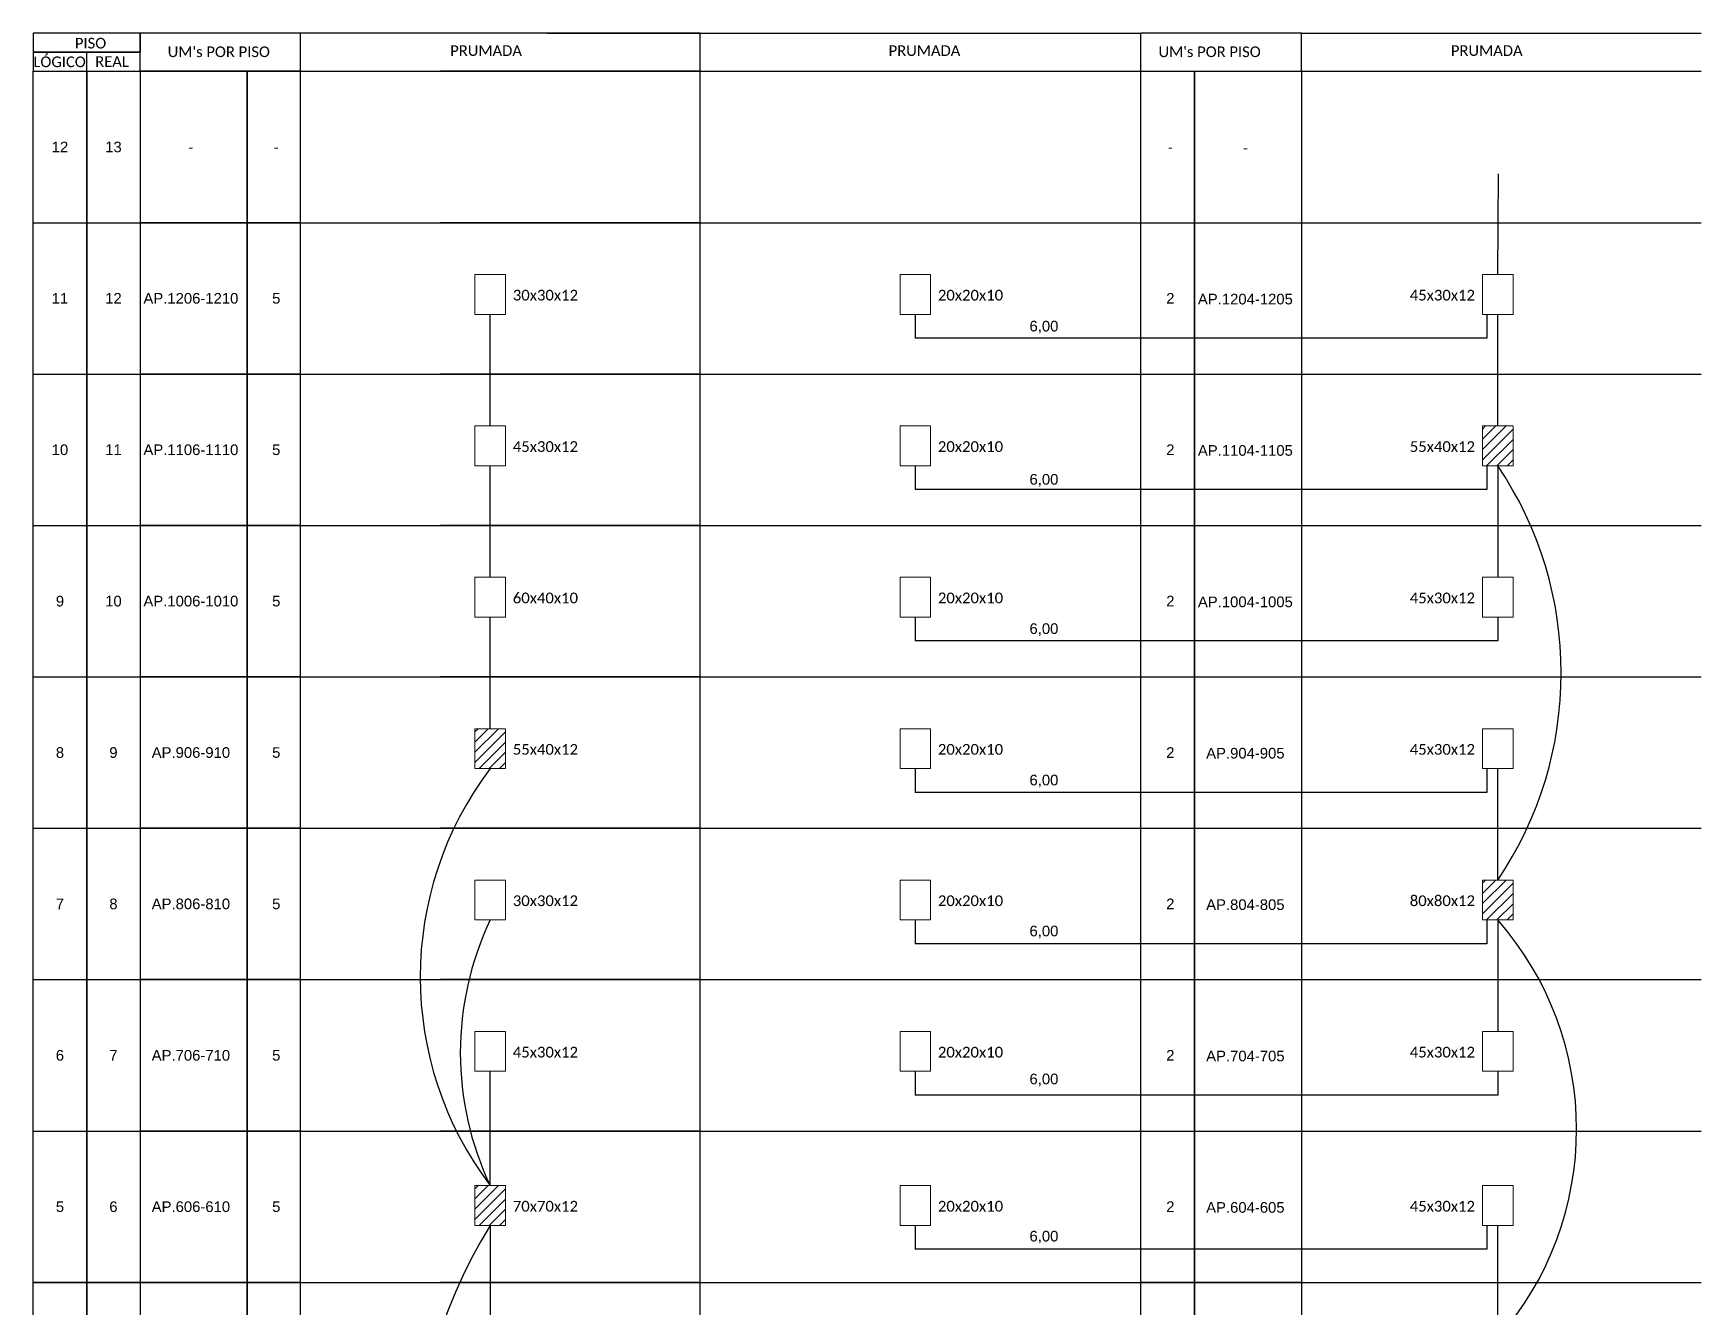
# Model space of a CAD drawing. Header units: millimetres. Extents: x 35553 to 36391, y 58449 to 59043.
# Drawn here: x 35811.1 to 36098.6, y 58650.8 to 58871.2 of the extents above; entities that cross this region are included whole.
import ezdxf
from ezdxf.enums import TextEntityAlignment as Align

# ---------------------------------------------------------------- set-up
doc = ezdxf.new("R2010")
doc.units = ezdxf.units.MM
doc.styles.add('ARIAL', font='arial.ttf')
doc.styles.add('WMF-Calibri0', font='calibri.ttf')

msp = doc.modelspace()

# ---------------------------------------------------------------- hatches: boundary and pattern name
h = msp.add_hatch()
h.set_pattern_fill('ANSI31', color=1, scale=10)
h.set_pattern_definition([(45, (23874.4422, 57020.2404), (-0.88388348, 0.88388348), [])])
h.paths.add_polyline_path([(36067.26, 58803.23), (36061.97, 58803.23), (36061.97, 58796.34), (36067.26, 58796.34)])
h = msp.add_hatch()
h.set_pattern_fill('ANSI31', color=1, scale=10)
h.set_pattern_definition([(45, (23700.0117, 56967.8504), (-0.88388348, 0.88388348), [])])
h.paths.add_polyline_path([(35892.83, 58750.84), (35887.54, 58750.84), (35887.54, 58743.95), (35892.83, 58743.95)])
h = msp.add_hatch()
h.set_pattern_fill('ANSI31', color=1, scale=10)
h.set_pattern_definition([(45, (23874.4422, 56941.6554), (-0.88388348, 0.88388348), [])])
h.paths.add_polyline_path([(36067.26, 58724.65), (36061.97, 58724.65), (36061.97, 58717.75), (36067.26, 58717.75)])
h = msp.add_hatch()
h.set_pattern_fill('ANSI31', color=1, scale=10)
h.set_pattern_definition([(45, (23700.0117, 56888.794), (-0.88388348, 0.88388348), [])])
h.paths.add_polyline_path([(35892.83, 58671.79), (35887.54, 58671.79), (35887.54, 58664.89), (35892.83, 58664.89)])

# ---------------------------------------------------------------- linework, layer by layer
for p, q in [((35900.12, 58871.18), (35926.55, 58871.18)), ((36030.61, 58871.18), (36002.82, 58871.18)), ((36030.61, 58864.6), (36030.61, 58871.18)), ((35829.59, 58864.6), (35926.56, 58864.6)), ((35857.36, 58864.6), (35926.56, 58864.6)), ((35900.12, 58864.6), (36036.34, 58864.6)), ((36036.33, 58864.6), (36064.12, 58864.6)), ((36064.12, 58864.6), (36099.81, 58864.6)), ((35829.59, 58838.4), (35926.56, 58838.4)), ((35857.36, 58838.4), (35926.56, 58838.4)), ((35900.12, 58838.4), (36036.34, 58838.4)), ((36036.33, 58838.4), (36064.12, 58838.4)), ((36064.12, 58838.4), (36099.81, 58838.4)), ((35829.59, 58812.21), (35926.56, 58812.21)), ((35857.36, 58812.21), (35926.56, 58812.21)), ((35900.12, 58812.21), (36036.34, 58812.21)), ((36036.33, 58812.21), (36064.12, 58812.21)), ((36064.12, 58812.21), (36099.81, 58812.21)), ((35829.59, 58786.01), (35926.56, 58786.01)), ((35857.36, 58786.01), (35926.56, 58786.01)), ((35900.12, 58786.01), (36036.34, 58786.01)), ((36036.33, 58786.01), (36064.12, 58786.01)), ((36064.12, 58786.01), (36099.81, 58786.01)), ((35829.59, 58759.82), (35926.56, 58759.82)), ((35857.36, 58759.82), (35926.56, 58759.82)), ((35900.12, 58759.82), (36036.34, 58759.82)), ((36036.33, 58759.82), (36064.12, 58759.82)), ((36064.12, 58759.82), (36099.81, 58759.82)), ((35829.59, 58733.62), (35926.56, 58733.62)), ((35857.36, 58733.62), (35926.56, 58733.62)), ((35900.12, 58733.62), (36036.34, 58733.62)), ((36036.33, 58733.62), (36064.12, 58733.62)), ((36064.12, 58733.62), (36099.81, 58733.62)), ((35829.59, 58707.43), (35926.56, 58707.43)), ((35857.36, 58707.43), (35926.56, 58707.43)), ((35900.12, 58707.43), (36036.34, 58707.43)), ((36036.33, 58707.43), (36064.12, 58707.43)), ((36064.12, 58707.43), (36099.81, 58707.43)), ((35829.59, 58681.23), (35926.56, 58681.23)), ((35857.36, 58681.23), (35926.56, 58681.23)), ((35900.12, 58681.23), (36036.34, 58681.23)), ((36036.33, 58681.23), (36064.12, 58681.23)), ((36064.12, 58681.23), (36099.81, 58681.23)), ((35926.55, 58655.04), (35900.12, 58655.04)), ((36002.82, 58655.04), (36030.61, 58655.04))]:
    msp.add_line(p, q)
at = {"color": 0}
for p, q in [((35811.07, 58864.6), (35820.33, 58864.6)), ((35811.07, 58838.4), (35811.07, 58864.6)), ((35820.33, 58864.6), (35820.33, 58838.4)), ((35820.33, 58864.6), (35829.59, 58864.6)), ((35820.33, 58838.4), (35820.33, 58864.6)), ((35829.59, 58864.6), (35829.59, 58838.4)), ((35848.1, 58864.6), (35829.59, 58864.6)), ((35829.59, 58864.6), (35829.59, 58838.4)), ((35848.1, 58838.4), (35848.1, 58864.6)), ((35857.36, 58864.6), (35848.1, 58864.6)), ((35848.1, 58864.6), (35848.1, 58838.4)), ((35857.36, 58838.4), (35857.36, 58864.6)), ((35881.6, 58864.6), (35900.12, 58864.6)), ((35926.56, 58864.6), (35881.6, 58864.6)), ((35926.55, 58864.6), (35926.56, 58864.6)), ((35926.56, 58838.4), (35926.56, 58864.6)), ((36002.83, 58864.6), (36012.09, 58864.6)), ((36002.83, 58838.4), (36002.83, 58864.6)), ((36012.09, 58864.6), (36030.61, 58864.6)), ((36012.09, 58838.4), (36012.09, 58864.6)), ((36012.09, 58864.6), (36012.09, 58838.4)), ((36030.61, 58864.6), (36030.61, 58838.4)), ((36036.33, 58864.6), (36036.34, 58864.6)), ((36036.33, 58864.6), (36036.34, 58864.6)), ((35811.07, 58838.4), (35820.33, 58838.4)), ((35811.07, 58812.21), (35811.07, 58838.4)), ((35820.33, 58838.4), (35820.33, 58812.21)), ((35820.33, 58838.4), (35829.59, 58838.4)), ((35820.33, 58812.21), (35820.33, 58838.4)), ((35829.59, 58838.4), (35829.59, 58812.21)), ((35848.1, 58838.4), (35829.59, 58838.4)), ((35829.59, 58838.4), (35829.59, 58812.21)), ((35848.1, 58812.21), (35848.1, 58838.4)), ((35857.36, 58838.4), (35848.1, 58838.4)), ((35848.1, 58838.4), (35848.1, 58812.21)), ((35857.36, 58812.21), (35857.36, 58838.4)), ((35881.6, 58838.4), (35900.12, 58838.4)), ((35926.56, 58838.4), (35881.6, 58838.4)), ((35926.55, 58838.4), (35926.56, 58838.4)), ((35926.56, 58812.21), (35926.56, 58838.4)), ((36002.83, 58838.4), (36012.09, 58838.4)), ((36002.83, 58812.21), (36002.83, 58838.4)), ((36012.09, 58838.4), (36030.61, 58838.4)), ((36012.09, 58812.21), (36012.09, 58838.4)), ((36012.09, 58838.4), (36012.09, 58812.21)), ((36030.61, 58838.4), (36030.61, 58812.21)), ((36036.33, 58838.4), (36036.34, 58838.4)), ((36036.33, 58838.4), (36036.34, 58838.4)), ((35811.07, 58812.21), (35820.33, 58812.21)), ((35811.07, 58786.01), (35811.07, 58812.21)), ((35820.33, 58812.21), (35820.33, 58786.01)), ((35820.33, 58812.21), (35829.59, 58812.21)), ((35820.33, 58786.01), (35820.33, 58812.21)), ((35829.59, 58812.21), (35829.59, 58786.01)), ((35848.1, 58812.21), (35829.59, 58812.21)), ((35829.59, 58812.21), (35829.59, 58786.01)), ((35848.1, 58786.01), (35848.1, 58812.21)), ((35857.36, 58812.21), (35848.1, 58812.21)), ((35848.1, 58812.21), (35848.1, 58786.01)), ((35857.36, 58786.01), (35857.36, 58812.21)), ((35881.6, 58812.21), (35900.12, 58812.21)), ((35926.56, 58812.21), (35881.6, 58812.21)), ((35926.55, 58812.21), (35926.56, 58812.21)), ((35926.56, 58786.01), (35926.56, 58812.21)), ((36002.83, 58812.21), (36012.09, 58812.21)), ((36002.83, 58786.01), (36002.83, 58812.21)), ((36012.09, 58812.21), (36030.61, 58812.21)), ((36012.09, 58786.01), (36012.09, 58812.21)), ((36012.09, 58812.21), (36012.09, 58786.01)), ((36030.61, 58812.21), (36030.61, 58786.01)), ((36036.33, 58812.21), (36036.34, 58812.21)), ((36036.33, 58812.21), (36036.34, 58812.21)), ((35811.07, 58786.01), (35820.33, 58786.01)), ((35811.07, 58759.82), (35811.07, 58786.01)), ((35820.33, 58786.01), (35820.33, 58759.82)), ((35820.33, 58786.01), (35829.59, 58786.01)), ((35820.33, 58759.82), (35820.33, 58786.01)), ((35829.59, 58786.01), (35829.59, 58759.82)), ((35848.1, 58786.01), (35829.59, 58786.01)), ((35829.59, 58786.01), (35829.59, 58759.82)), ((35848.1, 58759.82), (35848.1, 58786.01)), ((35857.36, 58786.01), (35848.1, 58786.01)), ((35848.1, 58786.01), (35848.1, 58759.82)), ((35857.36, 58759.82), (35857.36, 58786.01)), ((35881.6, 58786.01), (35900.12, 58786.01)), ((35926.56, 58786.01), (35881.6, 58786.01)), ((35926.55, 58786.01), (35926.56, 58786.01)), ((35926.56, 58759.82), (35926.56, 58786.01)), ((36002.83, 58786.01), (36012.09, 58786.01)), ((36002.83, 58759.82), (36002.83, 58786.01)), ((36012.09, 58786.01), (36030.61, 58786.01)), ((36012.09, 58759.82), (36012.09, 58786.01)), ((36012.09, 58786.01), (36012.09, 58759.82)), ((36030.61, 58786.01), (36030.61, 58759.82)), ((36036.33, 58786.01), (36036.34, 58786.01)), ((36036.33, 58786.01), (36036.34, 58786.01)), ((35811.07, 58759.82), (35820.33, 58759.82)), ((35811.07, 58733.62), (35811.07, 58759.82)), ((35820.33, 58759.82), (35820.33, 58733.62)), ((35820.33, 58759.82), (35829.59, 58759.82)), ((35820.33, 58733.62), (35820.33, 58759.82)), ((35829.59, 58759.82), (35829.59, 58733.62)), ((35848.1, 58759.82), (35829.59, 58759.82)), ((35829.59, 58759.82), (35829.59, 58733.62)), ((35848.1, 58733.62), (35848.1, 58759.82)), ((35857.36, 58759.82), (35848.1, 58759.82)), ((35848.1, 58759.82), (35848.1, 58733.62)), ((35857.36, 58733.62), (35857.36, 58759.82)), ((35881.6, 58759.82), (35900.12, 58759.82)), ((35926.56, 58759.82), (35881.6, 58759.82)), ((35926.55, 58759.82), (35926.56, 58759.82)), ((35926.56, 58733.62), (35926.56, 58759.82)), ((36002.83, 58759.82), (36012.09, 58759.82)), ((36002.83, 58733.62), (36002.83, 58759.82)), ((36012.09, 58759.82), (36030.61, 58759.82)), ((36012.09, 58733.62), (36012.09, 58759.82)), ((36012.09, 58759.82), (36012.09, 58733.62)), ((36030.61, 58759.82), (36030.61, 58733.62)), ((36036.33, 58759.82), (36036.34, 58759.82)), ((36036.33, 58759.82), (36036.34, 58759.82)), ((35811.07, 58733.62), (35820.33, 58733.62)), ((35811.07, 58707.43), (35811.07, 58733.62)), ((35820.33, 58733.62), (35820.33, 58707.43)), ((35820.33, 58733.62), (35829.59, 58733.62)), ((35820.33, 58707.43), (35820.33, 58733.62)), ((35829.59, 58733.62), (35829.59, 58707.43)), ((35848.1, 58733.62), (35829.59, 58733.62)), ((35829.59, 58733.62), (35829.59, 58707.43)), ((35848.1, 58707.43), (35848.1, 58733.62)), ((35857.36, 58733.62), (35848.1, 58733.62)), ((35848.1, 58733.62), (35848.1, 58707.43)), ((35857.36, 58707.43), (35857.36, 58733.62)), ((35881.6, 58733.62), (35900.12, 58733.62)), ((35926.56, 58733.62), (35881.6, 58733.62)), ((35926.55, 58733.62), (35926.56, 58733.62)), ((35926.56, 58707.43), (35926.56, 58733.62)), ((36002.83, 58733.62), (36012.09, 58733.62)), ((36002.83, 58707.43), (36002.83, 58733.62)), ((36012.09, 58733.62), (36030.61, 58733.62)), ((36012.09, 58707.43), (36012.09, 58733.62)), ((36012.09, 58733.62), (36012.09, 58707.43)), ((36030.61, 58733.62), (36030.61, 58707.43)), ((36036.33, 58733.62), (36036.34, 58733.62)), ((36036.33, 58733.62), (36036.34, 58733.62)), ((35811.07, 58707.43), (35820.33, 58707.43)), ((35811.07, 58681.23), (35811.07, 58707.43)), ((35820.33, 58707.43), (35820.33, 58681.23)), ((35820.33, 58707.43), (35829.59, 58707.43)), ((35820.33, 58681.23), (35820.33, 58707.43)), ((35829.59, 58707.43), (35829.59, 58681.23)), ((35848.1, 58707.43), (35829.59, 58707.43)), ((35829.59, 58707.43), (35829.59, 58681.23)), ((35848.1, 58681.23), (35848.1, 58707.43)), ((35857.36, 58707.43), (35848.1, 58707.43)), ((35848.1, 58707.43), (35848.1, 58681.23)), ((35857.36, 58681.23), (35857.36, 58707.43)), ((35881.6, 58707.43), (35900.12, 58707.43)), ((35926.56, 58707.43), (35881.6, 58707.43)), ((35926.55, 58707.43), (35926.56, 58707.43)), ((35926.56, 58681.23), (35926.56, 58707.43)), ((36002.83, 58707.43), (36012.09, 58707.43)), ((36002.83, 58681.23), (36002.83, 58707.43)), ((36012.09, 58707.43), (36030.61, 58707.43)), ((36012.09, 58681.23), (36012.09, 58707.43)), ((36012.09, 58707.43), (36012.09, 58681.23)), ((36030.61, 58707.43), (36030.61, 58681.23)), ((36036.33, 58707.43), (36036.34, 58707.43)), ((36036.33, 58707.43), (36036.34, 58707.43)), ((35811.07, 58681.23), (35820.33, 58681.23)), ((35811.07, 58655.04), (35811.07, 58681.23)), ((35820.33, 58681.23), (35820.33, 58655.04)), ((35820.33, 58681.23), (35829.59, 58681.23)), ((35820.33, 58655.04), (35820.33, 58681.23)), ((35829.59, 58681.23), (35829.59, 58655.04)), ((35848.1, 58681.23), (35829.59, 58681.23)), ((35829.59, 58681.23), (35829.59, 58655.04)), ((35848.1, 58655.04), (35848.1, 58681.23)), ((35857.36, 58681.23), (35848.1, 58681.23)), ((35848.1, 58681.23), (35848.1, 58655.04)), ((35857.36, 58655.04), (35857.36, 58681.23)), ((35881.6, 58681.23), (35900.12, 58681.23)), ((35926.56, 58681.23), (35881.6, 58681.23)), ((35926.55, 58681.23), (35926.56, 58681.23)), ((35926.56, 58655.04), (35926.56, 58681.23)), ((36002.83, 58681.23), (36012.09, 58681.23)), ((36002.83, 58655.04), (36002.83, 58681.23)), ((36012.09, 58681.23), (36030.61, 58681.23)), ((36012.09, 58655.04), (36012.09, 58681.23)), ((36012.09, 58681.23), (36012.09, 58655.04)), ((36030.61, 58681.23), (36030.61, 58655.04)), ((36036.33, 58681.23), (36036.34, 58681.23)), ((36036.33, 58681.23), (36036.34, 58681.23)), ((35820.33, 58655.04), (35811.07, 58655.04)), ((35829.59, 58655.04), (35820.33, 58655.04)), ((35829.59, 58655.04), (35848.1, 58655.04)), ((35848.1, 58655.04), (35857.36, 58655.04)), ((35926.56, 58655.04), (35881.6, 58655.04)), ((35926.55, 58655.04), (35926.56, 58655.04)), ((35926.56, 58628.84), (35926.56, 58655.04)), ((36002.82, 58655.04), (36002.83, 58655.04)), ((36002.82, 58655.04), (36002.83, 58655.04)), ((36012.09, 58655.04), (36002.83, 58655.04)), ((36030.61, 58655.04), (36012.09, 58655.04))]:
    msp.add_line(p, q, dxfattribs=at)
for points in [[(35811.07, 58867.89), (35829.59, 58867.89), (35829.59, 58871.18), (35811.07, 58871.18)], [(35811.07, 58864.6), (35829.59, 58864.6), (35829.59, 58867.89), (35811.07, 58867.89)]]:
    msp.add_lwpolyline(points, close=True)
for points in [[(35926.55, 58871.18), (35829.59, 58871.18), (35829.59, 58871.18), (35829.59, 58867.89)], [(35926.55, 58864.6), (35926.55, 58871.18)], [(36002.82, 58864.6), (36002.82, 58871.18)], [(36002.82, 58864.6), (36002.82, 58871.18)], [(35820.33, 58864.6), (35820.33, 58867.89)], [(35829.59, 58655.04), (35926.56, 58655.04)], [(35857.36, 58655.04), (35926.56, 58655.04)], [(35900.12, 58655.04), (36002.83, 58655.04)], [(36030.61, 58655.04), (36099.81, 58655.04)]]:
    msp.add_lwpolyline(points)
for points in [[(35857.36, 58864.6), (35857.36, 58871.18)], [(35900.12, 58871.18), (36002.82, 58871.18)], [(36030.61, 58871.18), (36099.8, 58871.18)], [(35900.12, 58655.04), (36002.83, 58655.04)], [(36030.61, 58655.04), (36099.81, 58655.04)]]:
    msp.add_lwpolyline(points, dxfattribs=at)
at = {"color": 3}
for points in [[(36064.62, 58829.43), (36064.77, 58846.83)], [(35890.18, 58803.23), (35890.18, 58822.53)], [(35963.77, 58822.53), (35963.77, 58818.41)], [(36062.73, 58822.53), (36062.73, 58818.41)], [(36064.62, 58803.23), (36064.62, 58822.53)], [(36062.73, 58818.41), (36062.73, 58818.41), (35963.77, 58818.41)], [(35890.18, 58777.04), (35890.18, 58796.34)], [(35963.77, 58796.34), (35963.77, 58792.22)], [(36062.73, 58796.34), (36062.73, 58792.22)], [(36064.62, 58796.34), (36064.62, 58777.04)], [(36062.73, 58792.22), (36062.73, 58792.22), (35963.77, 58792.22)], [(35890.18, 58750.84), (35890.18, 58770.14)], [(36064.62, 58770.14), (36064.62, 58766.02), (35963.77, 58766.02)], [(35963.77, 58770.14), (35963.77, 58766.02)], [(35963.77, 58743.95), (35963.77, 58739.83)], [(36062.73, 58743.95), (36062.73, 58739.83)], [(36064.62, 58724.65), (36064.62, 58743.95)], [(36062.73, 58739.83), (36062.73, 58739.83), (35963.77, 58739.83)], [(35963.77, 58717.75), (35963.77, 58713.63)], [(36062.73, 58717.75), (36062.73, 58713.63)], [(36064.62, 58717.75), (36064.62, 58698.45)], [(36062.73, 58713.63), (36062.73, 58713.63), (35963.77, 58713.63)], [(35890.18, 58671.79), (35890.18, 58691.56)], [(36064.62, 58691.56), (36064.62, 58687.44), (35963.77, 58687.44)], [(35963.77, 58691.56), (35963.77, 58687.44)], [(35890.18, 58664.89), (35890.18, 58645.34)], [(35963.77, 58664.89), (35963.77, 58660.77)], [(36062.73, 58664.89), (36062.73, 58660.77)], [(36064.62, 58645.34), (36064.62, 58664.89)], [(36062.73, 58660.77), (36062.73, 58660.77), (35963.77, 58660.77)]]:
    msp.add_lwpolyline(points, dxfattribs=at)
at = {"lineweight": 0}
for points in [[(35887.54, 58829.43), (35892.83, 58829.43), (35892.83, 58822.53), (35887.54, 58822.53)], [(35961.13, 58829.43), (35966.42, 58829.43), (35966.42, 58822.53), (35961.13, 58822.53)], [(36061.97, 58829.43), (36067.26, 58829.43), (36067.26, 58822.53), (36061.97, 58822.53)], [(35887.54, 58803.23), (35892.83, 58803.23), (35892.83, 58796.34), (35887.54, 58796.34)], [(35961.13, 58803.23), (35966.42, 58803.23), (35966.42, 58796.34), (35961.13, 58796.34)], [(35887.54, 58777.04), (35892.83, 58777.04), (35892.83, 58770.14), (35887.54, 58770.14)], [(35961.13, 58777.04), (35966.42, 58777.04), (35966.42, 58770.14), (35961.13, 58770.14)], [(36061.97, 58777.04), (36067.26, 58777.04), (36067.26, 58770.14), (36061.97, 58770.14)], [(35961.13, 58750.84), (35966.42, 58750.84), (35966.42, 58743.95), (35961.13, 58743.95)], [(36061.97, 58750.84), (36067.26, 58750.84), (36067.26, 58743.95), (36061.97, 58743.95)], [(35887.54, 58724.65), (35892.83, 58724.65), (35892.83, 58717.75), (35887.54, 58717.75)], [(35961.13, 58724.65), (35966.42, 58724.65), (35966.42, 58717.75), (35961.13, 58717.75)], [(35887.54, 58698.45), (35892.83, 58698.45), (35892.83, 58691.56), (35887.54, 58691.56)], [(35961.13, 58698.45), (35966.42, 58698.45), (35966.42, 58691.56), (35961.13, 58691.56)], [(36061.97, 58698.45), (36067.26, 58698.45), (36067.26, 58691.56), (36061.97, 58691.56)], [(35961.13, 58671.79), (35966.42, 58671.79), (35966.42, 58664.89), (35961.13, 58664.89)]]:
    msp.add_lwpolyline(points, close=True, dxfattribs=at)
at = {"color": 1, "lineweight": 0}
for points in [[(36061.97, 58803.23), (36067.26, 58803.23), (36067.26, 58796.34), (36061.97, 58796.34)], [(35887.54, 58750.84), (35892.83, 58750.84), (35892.83, 58743.95), (35887.54, 58743.95)], [(36061.97, 58724.65), (36067.26, 58724.65), (36067.26, 58717.75), (36061.97, 58717.75)], [(35887.54, 58671.79), (35892.83, 58671.79), (35892.83, 58664.89), (35887.54, 58664.89)]]:
    msp.add_lwpolyline(points, close=True, dxfattribs=at)
at = {"color": 0, "lineweight": 0}
msp.add_lwpolyline([(36061.97, 58671.79), (36067.26, 58671.79), (36067.26, 58664.89), (36061.97, 58664.89)], close=True, dxfattribs=at)
at = {"color": 0}
for points in [[(35811.07, 58655.04), (35820.33, 58655.04), (35820.33, 58628.84), (35811.07, 58628.84)], [(35820.33, 58655.04), (35829.59, 58655.04), (35829.59, 58628.84), (35820.33, 58628.84)], [(35848.1, 58655.04), (35829.59, 58655.04), (35829.59, 58628.84), (35848.1, 58628.84)], [(35857.36, 58655.04), (35848.1, 58655.04), (35848.1, 58628.84), (35857.36, 58628.84)], [(36002.83, 58655.04), (36012.09, 58655.04), (36012.09, 58628.84), (36002.83, 58628.84)], [(36012.09, 58655.04), (36030.61, 58655.04), (36030.61, 58628.84), (36012.09, 58628.84)]]:
    msp.add_lwpolyline(points, close=True, dxfattribs=at)
at = {"color": 3}
for centre, radius, start, end in [((36011.61, 58760.49), 63.99, 325.9312, 34.0688), ((35937.87, 58707.87), 59.8, 142.8905, 217.1095), ((35938.57, 58694.77), 53.56, 154.5908, 205.4092), ((36023.39, 58681.55), 54.87, 318.7125, 41.2875), ((35969.63, 58616.22), 93.17, 148.5063, 211.4937)]:
    msp.add_arc(centre, radius, start, end, dxfattribs=at)

# ---------------------------------------------------------------- texts
at = {"style": 'WMF-Calibri0'}
for s, p in [('     PISO', (35815.04, 58868.54)), ('  LÓGICO', (35809.81, 58865.31)), ("UM's POR PISO", (35834.35, 58867.05)), ('PRUMADA', (35883.26, 58867.25)), ('PRUMADA', (35959.16, 58867.25)), ("UM's POR PISO", (36005.88, 58867.05)), ('PRUMADA', (36056.5, 58867.25)), ('    REAL', (35819.21, 58865.36))]:
    msp.add_text(s, height=1.84, dxfattribs=at).set_placement(p)
at = {"color": 0, "style": 'ARIAL'}
for s, p in [('12', (35815.7, 58851.5)), ('13', (35824.96, 58851.5)), ('-', (35838.37, 58851.5)), ('-', (35853.15, 58851.5)), ('-', (36007.93, 58851.5)), ('-', (36020.92, 58851.38)), ('11', (35815.7, 58825.31)), ('12', (35824.96, 58825.31)), ('AP.1206-1210', (35838.37, 58825.31)), ('5', (35853.15, 58825.31)), ('2', (36007.93, 58825.31)), ('AP.1204-1205', (36020.92, 58825.18)), ('6,00', (35986.05, 58820.5)), ('10', (35815.7, 58799.11)), ('11', (35824.96, 58799.11)), ('AP.1106-1110', (35838.37, 58799.11)), ('5', (35853.15, 58799.11)), ('2', (36007.93, 58799.11)), ('AP.1104-1105', (36020.92, 58798.99)), ('6,00', (35986.05, 58793.99)), ('9', (35815.7, 58772.92)), ('10', (35824.96, 58772.92)), ('AP.1006-1010', (35838.37, 58772.92)), ('5', (35853.15, 58772.92)), ('2', (36007.93, 58772.92)), ('AP.1004-1005', (36020.92, 58772.79)), ('6,00', (35986.05, 58768.16)), ('8', (35815.7, 58746.72)), ('9', (35824.96, 58746.72)), ('AP.906-910', (35838.37, 58746.72)), ('5', (35853.15, 58746.72)), ('2', (36007.93, 58746.72)), ('AP.904-905', (36020.92, 58746.6)), ('6,00', (35986.05, 58741.96)), ('7', (35815.7, 58720.53)), ('8', (35824.96, 58720.53)), ('AP.806-810', (35838.37, 58720.53)), ('5', (35853.15, 58720.53)), ('2', (36007.93, 58720.53)), ('AP.804-805', (36020.92, 58720.4)), ('6,00', (35986.05, 58715.84)), ('6', (35815.7, 58694.33)), ('7', (35824.96, 58694.33)), ('AP.706-710', (35838.37, 58694.33)), ('5', (35853.15, 58694.33)), ('2', (36007.93, 58694.33)), ('AP.704-705', (36020.92, 58694.21)), ('6,00', (35986.05, 58690.24)), ('5', (35815.7, 58668.14)), ('6', (35824.96, 58668.14)), ('AP.606-610', (35838.37, 58668.14)), ('5', (35853.15, 58668.14)), ('2', (36007.93, 58668.14)), ('AP.604-605', (36020.92, 58668.01)), ('6,00', (35986.05, 58663.04))]:
    msp.add_text(s, height=1.84, dxfattribs=at).set_placement(p, align=Align.MIDDLE_CENTER)
at = {"color": 0, "style": 'WMF-Calibri0'}
for s, p in [('30x30x12', (35894.1, 58824.93)), ('20x20x10', (35967.69, 58824.93)), ('45x30x12', (36049.38, 58824.93)), ('45x30x12', (35894.1, 58798.73)), ('20x20x10', (35967.69, 58798.73)), ('55x40x12', (36049.38, 58798.73)), ('60x40x10', (35894.1, 58772.54)), ('20x20x10', (35967.69, 58772.54)), ('45x30x12', (36049.38, 58772.54)), ('55x40x12', (35894.1, 58746.34)), ('20x20x10', (35967.69, 58746.34)), ('45x30x12', (36049.38, 58746.34)), ('30x30x12', (35894.1, 58720.15)), ('20x20x10', (35967.69, 58720.15)), ('80x80x12', (36049.38, 58720.15)), ('45x30x12', (35894.1, 58693.95)), ('20x20x10', (35967.69, 58693.95)), ('45x30x12', (36049.38, 58693.95)), ('70x70x12', (35894.1, 58667.29)), ('20x20x10', (35967.69, 58667.29)), ('45x30x12', (36049.38, 58667.29))]:
    msp.add_text(s, height=1.854, dxfattribs=at).set_placement(p)

doc.saveas('drawing.dxf')
